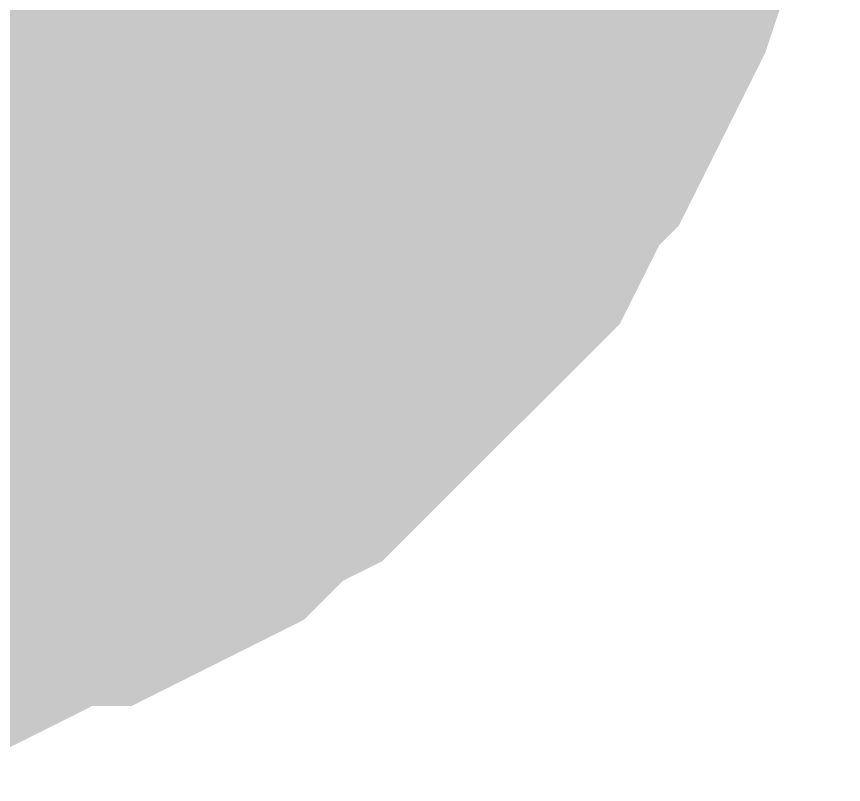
# Model space of a CAD drawing. Header units: inches. Extents: x 0 to 432, y 0 to 280.
# Drawn here: x 155.1335 to 155.6059, y 182.2125 to 182.6514 of the extents above; entities that cross this region are included whole.
import ezdxf

# ---------------------------------------------------------------- set-up
doc = ezdxf.new("R2010")
doc.units = ezdxf.units.IN
doc.layers.add('Sheet', color=255, linetype='Continuous')

msp = doc.modelspace()

# ---------------------------------------------------------------- linework, layer by layer
at = {"layer": 'Sheet'}
msp.add_lwpolyline([(154.686, 182.88, 0.508, 0.508, 1), (155.194, 182.88, 0.508, 0.508, 1)], format="xyseb", close=True, dxfattribs=at)
for points in [[(155.45609, 182.8116, 0.29972, 0.29972, 0), (155.44486, 182.78914, 0.29972, 0.29972, 0), (155.44486, 182.76668, 0.29972, 0.29972, 0), (155.44486, 182.74422, 0.29972, 0.29972, 0), (155.43362, 182.72176, 0.29972, 0.29972, 0), (155.42239, 182.68807, 0.29972, 0.29972, 0), (155.41116, 182.66561, 0.29972, 0.29972, 0), (155.39993, 182.64315, 0.29972, 0.29972, 0), (155.3887, 182.62069, 0.29972, 0.29972, 0), (155.37747, 182.60946, 0.29972, 0.29972, 0), (155.36624, 182.587, 0.29972, 0.29972, 0), (155.35501, 182.56454, 0.29972, 0.29972, 0), (155.33255, 182.54208, 0.29972, 0.29972, 0), (155.32132, 182.53085, 0.29972, 0.29972, 0), (155.29886, 182.50839, 0.29972, 0.29972, 0), (155.28762, 182.49716, 0.29972, 0.29972, 0), (155.26516, 182.4747, 0.29972, 0.29972, 0), (155.25393, 182.46347, 0.29972, 0.29972, 0), (155.23147, 182.45224, 0.29972, 0.29972, 0), (155.20901, 182.42978, 0.29972, 0.29972, 0), (155.18655, 182.41855, 0.29972, 0.29972, 0), (155.16409, 182.40732, 0.29972, 0.29972, 0), (155.14163, 182.40732, 0.29972, 0.29972, 0), (155.11916, 182.39609, 0.29972, 0.29972, 0), (155.0967, 182.38486, 0.29972, 0.29972, 0), (155.07424, 182.37363, 0.29972, 0.29972, 0), (155.05178, 182.37363, 0.29972, 0.29972, 0), (155.02932, 182.37363, 0.29972, 0.29972, 0), (154.99563, 182.3624, 0.29972, 0.29972, 0), (154.97316, 182.3624, 0.29972, 0.29972, 0)], [(155.45609, 182.8116, 0.29972, 0.29972, 0), (155.44486, 182.78914, 0.29972, 0.29972, 0), (155.44486, 182.76668, 0.29972, 0.29972, 0), (155.44486, 182.74422, 0.29972, 0.29972, 0), (155.43362, 182.72176, 0.29972, 0.29972, 0), (155.42239, 182.68807, 0.29972, 0.29972, 0), (155.41116, 182.66561, 0.29972, 0.29972, 0), (155.39993, 182.64315, 0.29972, 0.29972, 0), (155.3887, 182.62069, 0.29972, 0.29972, 0), (155.37747, 182.60946, 0.29972, 0.29972, 0), (155.36624, 182.587, 0.29972, 0.29972, 0), (155.35501, 182.56454, 0.29972, 0.29972, 0), (155.33255, 182.54208, 0.29972, 0.29972, 0), (155.32132, 182.53085, 0.29972, 0.29972, 0), (155.29886, 182.50839, 0.29972, 0.29972, 0), (155.28762, 182.49716, 0.29972, 0.29972, 0), (155.26516, 182.4747, 0.29972, 0.29972, 0), (155.25393, 182.46347, 0.29972, 0.29972, 0), (155.23147, 182.45224, 0.29972, 0.29972, 0), (155.20901, 182.42978, 0.29972, 0.29972, 0), (155.18655, 182.41855, 0.29972, 0.29972, 0), (155.16409, 182.40732, 0.29972, 0.29972, 0), (155.14163, 182.40732, 0.29972, 0.29972, 0), (155.11916, 182.39609, 0.29972, 0.29972, 0), (155.0967, 182.38486, 0.29972, 0.29972, 0), (155.07424, 182.37363, 0.29972, 0.29972, 0), (155.05178, 182.37363, 0.29972, 0.29972, 0), (155.02932, 182.37363, 0.29972, 0.29972, 0), (154.99563, 182.3624, 0.29972, 0.29972, 0), (154.97316, 182.3624, 0.29972, 0.29972, 0)], [(155.45609, 182.8116, 0.29972, 0.29972, 0), (155.44486, 182.78914, 0.29972, 0.29972, 0), (155.44486, 182.76668, 0.29972, 0.29972, 0), (155.44486, 182.74422, 0.29972, 0.29972, 0), (155.43362, 182.72176, 0.29972, 0.29972, 0), (155.42239, 182.68807, 0.29972, 0.29972, 0), (155.41116, 182.66561, 0.29972, 0.29972, 0), (155.39993, 182.64315, 0.29972, 0.29972, 0), (155.3887, 182.62069, 0.29972, 0.29972, 0), (155.37747, 182.60946, 0.29972, 0.29972, 0), (155.36624, 182.587, 0.29972, 0.29972, 0), (155.35501, 182.56454, 0.29972, 0.29972, 0), (155.33255, 182.54208, 0.29972, 0.29972, 0), (155.32132, 182.53085, 0.29972, 0.29972, 0), (155.29886, 182.50839, 0.29972, 0.29972, 0), (155.28762, 182.49716, 0.29972, 0.29972, 0), (155.26516, 182.4747, 0.29972, 0.29972, 0), (155.25393, 182.46347, 0.29972, 0.29972, 0), (155.23147, 182.45224, 0.29972, 0.29972, 0), (155.20901, 182.42978, 0.29972, 0.29972, 0), (155.18655, 182.41855, 0.29972, 0.29972, 0), (155.16409, 182.40732, 0.29972, 0.29972, 0), (155.14163, 182.40732, 0.29972, 0.29972, 0), (155.11916, 182.39609, 0.29972, 0.29972, 0), (155.0967, 182.38486, 0.29972, 0.29972, 0), (155.07424, 182.37363, 0.29972, 0.29972, 0), (155.05178, 182.37363, 0.29972, 0.29972, 0), (155.02932, 182.37363, 0.29972, 0.29972, 0), (154.99563, 182.3624, 0.29972, 0.29972, 0), (154.97316, 182.3624, 0.29972, 0.29972, 0)], [(155.45609, 182.8116, 0.29972, 0.29972, 0), (155.44486, 182.78914, 0.29972, 0.29972, 0), (155.44486, 182.76668, 0.29972, 0.29972, 0), (155.44486, 182.74422, 0.29972, 0.29972, 0), (155.43362, 182.72176, 0.29972, 0.29972, 0), (155.42239, 182.68807, 0.29972, 0.29972, 0), (155.41116, 182.66561, 0.29972, 0.29972, 0), (155.39993, 182.64315, 0.29972, 0.29972, 0), (155.3887, 182.62069, 0.29972, 0.29972, 0), (155.37747, 182.60946, 0.29972, 0.29972, 0), (155.36624, 182.587, 0.29972, 0.29972, 0), (155.35501, 182.56454, 0.29972, 0.29972, 0), (155.33255, 182.54208, 0.29972, 0.29972, 0), (155.32132, 182.53085, 0.29972, 0.29972, 0), (155.29886, 182.50839, 0.29972, 0.29972, 0), (155.28762, 182.49716, 0.29972, 0.29972, 0), (155.26516, 182.4747, 0.29972, 0.29972, 0), (155.25393, 182.46347, 0.29972, 0.29972, 0), (155.23147, 182.45224, 0.29972, 0.29972, 0), (155.20901, 182.42978, 0.29972, 0.29972, 0), (155.18655, 182.41855, 0.29972, 0.29972, 0), (155.16409, 182.40732, 0.29972, 0.29972, 0), (155.14163, 182.40732, 0.29972, 0.29972, 0), (155.11916, 182.39609, 0.29972, 0.29972, 0), (155.0967, 182.38486, 0.29972, 0.29972, 0), (155.07424, 182.37363, 0.29972, 0.29972, 0), (155.05178, 182.37363, 0.29972, 0.29972, 0), (155.02932, 182.37363, 0.29972, 0.29972, 0), (154.99563, 182.3624, 0.29972, 0.29972, 0), (154.97316, 182.3624, 0.29972, 0.29972, 0)], [(155.45609, 182.8116, 0.29972, 0.29972, 0), (155.44486, 182.78914, 0.29972, 0.29972, 0), (155.44486, 182.76668, 0.29972, 0.29972, 0), (155.44486, 182.74422, 0.29972, 0.29972, 0), (155.43362, 182.72176, 0.29972, 0.29972, 0), (155.42239, 182.68807, 0.29972, 0.29972, 0), (155.41116, 182.66561, 0.29972, 0.29972, 0), (155.39993, 182.64315, 0.29972, 0.29972, 0), (155.3887, 182.62069, 0.29972, 0.29972, 0), (155.37747, 182.60946, 0.29972, 0.29972, 0), (155.36624, 182.587, 0.29972, 0.29972, 0), (155.35501, 182.56454, 0.29972, 0.29972, 0), (155.33255, 182.54208, 0.29972, 0.29972, 0), (155.32132, 182.53085, 0.29972, 0.29972, 0), (155.29886, 182.50839, 0.29972, 0.29972, 0), (155.28762, 182.49716, 0.29972, 0.29972, 0), (155.26516, 182.4747, 0.29972, 0.29972, 0), (155.25393, 182.46347, 0.29972, 0.29972, 0), (155.23147, 182.45224, 0.29972, 0.29972, 0), (155.20901, 182.42978, 0.29972, 0.29972, 0), (155.18655, 182.41855, 0.29972, 0.29972, 0), (155.16409, 182.40732, 0.29972, 0.29972, 0), (155.14163, 182.40732, 0.29972, 0.29972, 0), (155.11916, 182.39609, 0.29972, 0.29972, 0), (155.0967, 182.38486, 0.29972, 0.29972, 0), (155.07424, 182.37363, 0.29972, 0.29972, 0), (155.05178, 182.37363, 0.29972, 0.29972, 0), (155.02932, 182.37363, 0.29972, 0.29972, 0), (154.99563, 182.3624, 0.29972, 0.29972, 0), (154.97316, 182.3624, 0.29972, 0.29972, 0)], [(155.45609, 182.8116, 0.29972, 0.29972, 0), (155.44486, 182.78914, 0.29972, 0.29972, 0), (155.44486, 182.76668, 0.29972, 0.29972, 0), (155.44486, 182.74422, 0.29972, 0.29972, 0), (155.43362, 182.72176, 0.29972, 0.29972, 0), (155.42239, 182.68807, 0.29972, 0.29972, 0), (155.41116, 182.66561, 0.29972, 0.29972, 0), (155.39993, 182.64315, 0.29972, 0.29972, 0), (155.3887, 182.62069, 0.29972, 0.29972, 0), (155.37747, 182.60946, 0.29972, 0.29972, 0), (155.36624, 182.587, 0.29972, 0.29972, 0), (155.35501, 182.56454, 0.29972, 0.29972, 0), (155.33255, 182.54208, 0.29972, 0.29972, 0), (155.32132, 182.53085, 0.29972, 0.29972, 0), (155.29886, 182.50839, 0.29972, 0.29972, 0), (155.28762, 182.49716, 0.29972, 0.29972, 0), (155.26516, 182.4747, 0.29972, 0.29972, 0), (155.25393, 182.46347, 0.29972, 0.29972, 0), (155.23147, 182.45224, 0.29972, 0.29972, 0), (155.20901, 182.42978, 0.29972, 0.29972, 0), (155.18655, 182.41855, 0.29972, 0.29972, 0), (155.16409, 182.40732, 0.29972, 0.29972, 0), (155.14163, 182.40732, 0.29972, 0.29972, 0), (155.11916, 182.39609, 0.29972, 0.29972, 0), (155.0967, 182.38486, 0.29972, 0.29972, 0), (155.07424, 182.37363, 0.29972, 0.29972, 0), (155.05178, 182.37363, 0.29972, 0.29972, 0), (155.02932, 182.37363, 0.29972, 0.29972, 0), (154.99563, 182.3624, 0.29972, 0.29972, 0), (154.97316, 182.3624, 0.29972, 0.29972, 0)], [(155.45609, 182.8116, 0.29972, 0.29972, 0), (155.44486, 182.78914, 0.29972, 0.29972, 0), (155.44486, 182.76668, 0.29972, 0.29972, 0), (155.44486, 182.74422, 0.29972, 0.29972, 0), (155.43362, 182.72176, 0.29972, 0.29972, 0), (155.42239, 182.68807, 0.29972, 0.29972, 0), (155.41116, 182.66561, 0.29972, 0.29972, 0), (155.39993, 182.64315, 0.29972, 0.29972, 0), (155.3887, 182.62069, 0.29972, 0.29972, 0), (155.37747, 182.60946, 0.29972, 0.29972, 0), (155.36624, 182.587, 0.29972, 0.29972, 0), (155.35501, 182.56454, 0.29972, 0.29972, 0), (155.33255, 182.54208, 0.29972, 0.29972, 0), (155.32132, 182.53085, 0.29972, 0.29972, 0), (155.29886, 182.50839, 0.29972, 0.29972, 0), (155.28762, 182.49716, 0.29972, 0.29972, 0), (155.26516, 182.4747, 0.29972, 0.29972, 0), (155.25393, 182.46347, 0.29972, 0.29972, 0), (155.23147, 182.45224, 0.29972, 0.29972, 0), (155.20901, 182.42978, 0.29972, 0.29972, 0), (155.18655, 182.41855, 0.29972, 0.29972, 0), (155.16409, 182.40732, 0.29972, 0.29972, 0), (155.14163, 182.40732, 0.29972, 0.29972, 0), (155.11916, 182.39609, 0.29972, 0.29972, 0), (155.0967, 182.38486, 0.29972, 0.29972, 0), (155.07424, 182.37363, 0.29972, 0.29972, 0), (155.05178, 182.37363, 0.29972, 0.29972, 0), (155.02932, 182.37363, 0.29972, 0.29972, 0), (154.99563, 182.3624, 0.29972, 0.29972, 0), (154.97316, 182.3624, 0.29972, 0.29972, 0)], [(155.43362, 182.72176, 0.09906, 0.09906, 0), (155.42239, 182.68807, 0.09906, 0.09906, 0), (155.41116, 182.66561, 0.09906, 0.09906, 0), (155.39993, 182.64315, 0.09906, 0.09906, 0), (155.3887, 182.62069, 0.09906, 0.09906, 0), (155.37747, 182.60946, 0.09906, 0.09906, 0), (155.36624, 182.587, 0.09906, 0.09906, 0), (155.35501, 182.56454, 0.09906, 0.09906, 0), (155.33255, 182.54208, 0.09906, 0.09906, 0), (155.32132, 182.53085, 0.09906, 0.09906, 0), (155.29886, 182.50839, 0.09906, 0.09906, 0), (155.28762, 182.49716, 0.09906, 0.09906, 0), (155.26516, 182.4747, 0.09906, 0.09906, 0), (155.25393, 182.46347, 0.09906, 0.09906, 0), (155.23147, 182.45224, 0.09906, 0.09906, 0), (155.20901, 182.42978, 0.09906, 0.09906, 0), (155.18655, 182.41855, 0.09906, 0.09906, 0), (155.16409, 182.40732, 0.09906, 0.09906, 0), (155.14163, 182.40732, 0.09906, 0.09906, 0), (155.11916, 182.39609, 0.09906, 0.09906, 0), (155.0967, 182.38486, 0.09906, 0.09906, 0), (155.07424, 182.37363, 0.09906, 0.09906, 0)], [(155.43362, 182.72176, 0.09906, 0.09906, 0), (155.42239, 182.68807, 0.09906, 0.09906, 0), (155.41116, 182.66561, 0.09906, 0.09906, 0), (155.39993, 182.64315, 0.09906, 0.09906, 0), (155.3887, 182.62069, 0.09906, 0.09906, 0), (155.37747, 182.60946, 0.09906, 0.09906, 0), (155.36624, 182.587, 0.09906, 0.09906, 0), (155.35501, 182.56454, 0.09906, 0.09906, 0), (155.33255, 182.54208, 0.09906, 0.09906, 0), (155.32132, 182.53085, 0.09906, 0.09906, 0), (155.29886, 182.50839, 0.09906, 0.09906, 0), (155.28762, 182.49716, 0.09906, 0.09906, 0), (155.26516, 182.4747, 0.09906, 0.09906, 0), (155.25393, 182.46347, 0.09906, 0.09906, 0), (155.23147, 182.45224, 0.09906, 0.09906, 0), (155.20901, 182.42978, 0.09906, 0.09906, 0), (155.18655, 182.41855, 0.09906, 0.09906, 0), (155.16409, 182.40732, 0.09906, 0.09906, 0), (155.14163, 182.40732, 0.09906, 0.09906, 0), (155.11916, 182.39609, 0.09906, 0.09906, 0), (155.0967, 182.38486, 0.09906, 0.09906, 0), (155.07424, 182.37363, 0.09906, 0.09906, 0)], [(155.43362, 182.72176, 0.09906, 0.09906, 0), (155.42239, 182.68807, 0.09906, 0.09906, 0), (155.41116, 182.66561, 0.09906, 0.09906, 0), (155.39993, 182.64315, 0.09906, 0.09906, 0), (155.3887, 182.62069, 0.09906, 0.09906, 0), (155.37747, 182.60946, 0.09906, 0.09906, 0), (155.36624, 182.587, 0.09906, 0.09906, 0), (155.35501, 182.56454, 0.09906, 0.09906, 0), (155.33255, 182.54208, 0.09906, 0.09906, 0), (155.32132, 182.53085, 0.09906, 0.09906, 0), (155.29886, 182.50839, 0.09906, 0.09906, 0), (155.28762, 182.49716, 0.09906, 0.09906, 0), (155.26516, 182.4747, 0.09906, 0.09906, 0), (155.25393, 182.46347, 0.09906, 0.09906, 0), (155.23147, 182.45224, 0.09906, 0.09906, 0), (155.20901, 182.42978, 0.09906, 0.09906, 0), (155.18655, 182.41855, 0.09906, 0.09906, 0), (155.16409, 182.40732, 0.09906, 0.09906, 0), (155.14163, 182.40732, 0.09906, 0.09906, 0), (155.11916, 182.39609, 0.09906, 0.09906, 0), (155.0967, 182.38486, 0.09906, 0.09906, 0), (155.07424, 182.37363, 0.09906, 0.09906, 0)], [(155.43362, 182.72176, 0.09906, 0.09906, 0), (155.42239, 182.68807, 0.09906, 0.09906, 0), (155.41116, 182.66561, 0.09906, 0.09906, 0), (155.39993, 182.64315, 0.09906, 0.09906, 0), (155.3887, 182.62069, 0.09906, 0.09906, 0), (155.37747, 182.60946, 0.09906, 0.09906, 0), (155.36624, 182.587, 0.09906, 0.09906, 0), (155.35501, 182.56454, 0.09906, 0.09906, 0), (155.33255, 182.54208, 0.09906, 0.09906, 0), (155.32132, 182.53085, 0.09906, 0.09906, 0), (155.29886, 182.50839, 0.09906, 0.09906, 0), (155.28762, 182.49716, 0.09906, 0.09906, 0), (155.26516, 182.4747, 0.09906, 0.09906, 0), (155.25393, 182.46347, 0.09906, 0.09906, 0), (155.23147, 182.45224, 0.09906, 0.09906, 0), (155.20901, 182.42978, 0.09906, 0.09906, 0), (155.18655, 182.41855, 0.09906, 0.09906, 0), (155.16409, 182.40732, 0.09906, 0.09906, 0), (155.14163, 182.40732, 0.09906, 0.09906, 0), (155.11916, 182.39609, 0.09906, 0.09906, 0), (155.0967, 182.38486, 0.09906, 0.09906, 0), (155.07424, 182.37363, 0.09906, 0.09906, 0)], [(155.43362, 182.72176, 0.09906, 0.09906, 0), (155.42239, 182.68807, 0.09906, 0.09906, 0), (155.41116, 182.66561, 0.09906, 0.09906, 0), (155.39993, 182.64315, 0.09906, 0.09906, 0), (155.3887, 182.62069, 0.09906, 0.09906, 0), (155.37747, 182.60946, 0.09906, 0.09906, 0), (155.36624, 182.587, 0.09906, 0.09906, 0), (155.35501, 182.56454, 0.09906, 0.09906, 0), (155.33255, 182.54208, 0.09906, 0.09906, 0), (155.32132, 182.53085, 0.09906, 0.09906, 0), (155.29886, 182.50839, 0.09906, 0.09906, 0), (155.28762, 182.49716, 0.09906, 0.09906, 0), (155.26516, 182.4747, 0.09906, 0.09906, 0), (155.25393, 182.46347, 0.09906, 0.09906, 0), (155.23147, 182.45224, 0.09906, 0.09906, 0), (155.20901, 182.42978, 0.09906, 0.09906, 0), (155.18655, 182.41855, 0.09906, 0.09906, 0), (155.16409, 182.40732, 0.09906, 0.09906, 0), (155.14163, 182.40732, 0.09906, 0.09906, 0), (155.11916, 182.39609, 0.09906, 0.09906, 0), (155.0967, 182.38486, 0.09906, 0.09906, 0), (155.07424, 182.37363, 0.09906, 0.09906, 0)], [(155.43362, 182.72176, 0.09906, 0.09906, 0), (155.42239, 182.68807, 0.09906, 0.09906, 0), (155.41116, 182.66561, 0.09906, 0.09906, 0), (155.39993, 182.64315, 0.09906, 0.09906, 0), (155.3887, 182.62069, 0.09906, 0.09906, 0), (155.37747, 182.60946, 0.09906, 0.09906, 0), (155.36624, 182.587, 0.09906, 0.09906, 0), (155.35501, 182.56454, 0.09906, 0.09906, 0), (155.33255, 182.54208, 0.09906, 0.09906, 0), (155.32132, 182.53085, 0.09906, 0.09906, 0), (155.29886, 182.50839, 0.09906, 0.09906, 0), (155.28762, 182.49716, 0.09906, 0.09906, 0), (155.26516, 182.4747, 0.09906, 0.09906, 0), (155.25393, 182.46347, 0.09906, 0.09906, 0), (155.23147, 182.45224, 0.09906, 0.09906, 0), (155.20901, 182.42978, 0.09906, 0.09906, 0), (155.18655, 182.41855, 0.09906, 0.09906, 0), (155.16409, 182.40732, 0.09906, 0.09906, 0), (155.14163, 182.40732, 0.09906, 0.09906, 0), (155.11916, 182.39609, 0.09906, 0.09906, 0), (155.0967, 182.38486, 0.09906, 0.09906, 0), (155.07424, 182.37363, 0.09906, 0.09906, 0)], [(155.43362, 182.72176, 0.09906, 0.09906, 0), (155.42239, 182.68807, 0.09906, 0.09906, 0), (155.41116, 182.66561, 0.09906, 0.09906, 0), (155.39993, 182.64315, 0.09906, 0.09906, 0), (155.3887, 182.62069, 0.09906, 0.09906, 0), (155.37747, 182.60946, 0.09906, 0.09906, 0), (155.36624, 182.587, 0.09906, 0.09906, 0), (155.35501, 182.56454, 0.09906, 0.09906, 0), (155.33255, 182.54208, 0.09906, 0.09906, 0), (155.32132, 182.53085, 0.09906, 0.09906, 0), (155.29886, 182.50839, 0.09906, 0.09906, 0), (155.28762, 182.49716, 0.09906, 0.09906, 0), (155.26516, 182.4747, 0.09906, 0.09906, 0), (155.25393, 182.46347, 0.09906, 0.09906, 0), (155.23147, 182.45224, 0.09906, 0.09906, 0), (155.20901, 182.42978, 0.09906, 0.09906, 0), (155.18655, 182.41855, 0.09906, 0.09906, 0), (155.16409, 182.40732, 0.09906, 0.09906, 0), (155.14163, 182.40732, 0.09906, 0.09906, 0), (155.11916, 182.39609, 0.09906, 0.09906, 0), (155.0967, 182.38486, 0.09906, 0.09906, 0), (155.07424, 182.37363, 0.09906, 0.09906, 0)]]:
    msp.add_lwpolyline(points, format="xyseb", dxfattribs=at)

doc.saveas('drawing.dxf')
